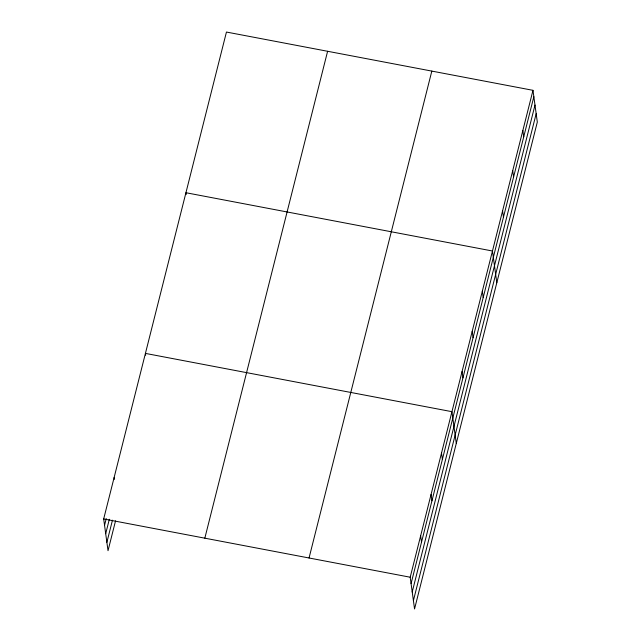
<?xml version="1.0" encoding="UTF-8"?>
<svg xmlns="http://www.w3.org/2000/svg" width="641" height="641" viewBox="0 0 641 641"><rect width="100%" height="100%" fill="white"/><g stroke="black" fill="none" stroke-linecap="round" stroke-linejoin="round"><path stroke-width="0.96" d="M115.548 520.837L108.025 550.675L103.682 518.946L226.449 32.05L532.975 90.325L537.318 122.054L414.551 608.95L410.2 577.221L532.975 90.325M104.555 525.324L106.254 518.585M105.701 533.689L109.339 519.25M106.879 542.302L112.463 520.172M204.832 538.176L327.607 51.28M309.05 557.99L431.826 71.095M411.073 583.598L533.849 96.703M412.219 591.963L534.995 105.068M413.405 600.585L536.172 113.689M103.682 518.946L410.2 577.221M522.848 130.5L523.721 136.878M512.72 170.666L513.593 177.044M502.592 210.833L503.465 217.211M496.807 282.729L492.464 251.008L185.938 192.725L186.186 194.544M482.328 291.174L483.202 297.552M472.201 331.341L473.074 337.719M462.073 371.508L462.946 377.886M456.288 443.404L451.945 411.682L145.419 353.399L145.667 355.226M441.513 453.067L442.386 459.445M431.072 494.451L431.946 500.829M420.64 535.836L421.514 542.214M114.114 477.561L114.362 479.38"/></g></svg>
